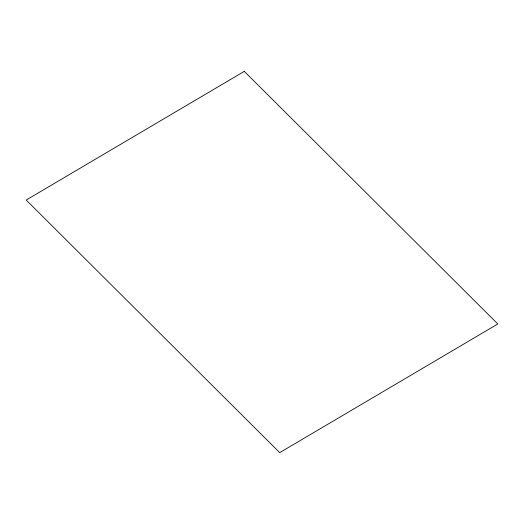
<?xml version="1.0" encoding="UTF-8"?>
<svg xmlns="http://www.w3.org/2000/svg" width="524" height="524" viewBox="0 0 524 524"><rect width="100%" height="100%" fill="white"/><g stroke="black" fill="none" stroke-linecap="round" stroke-linejoin="round"><path stroke-width="0.79" d="M244.282 71.362L26.2 200.037L279.718 452.638L497.8 323.963L244.282 71.362"/></g></svg>
